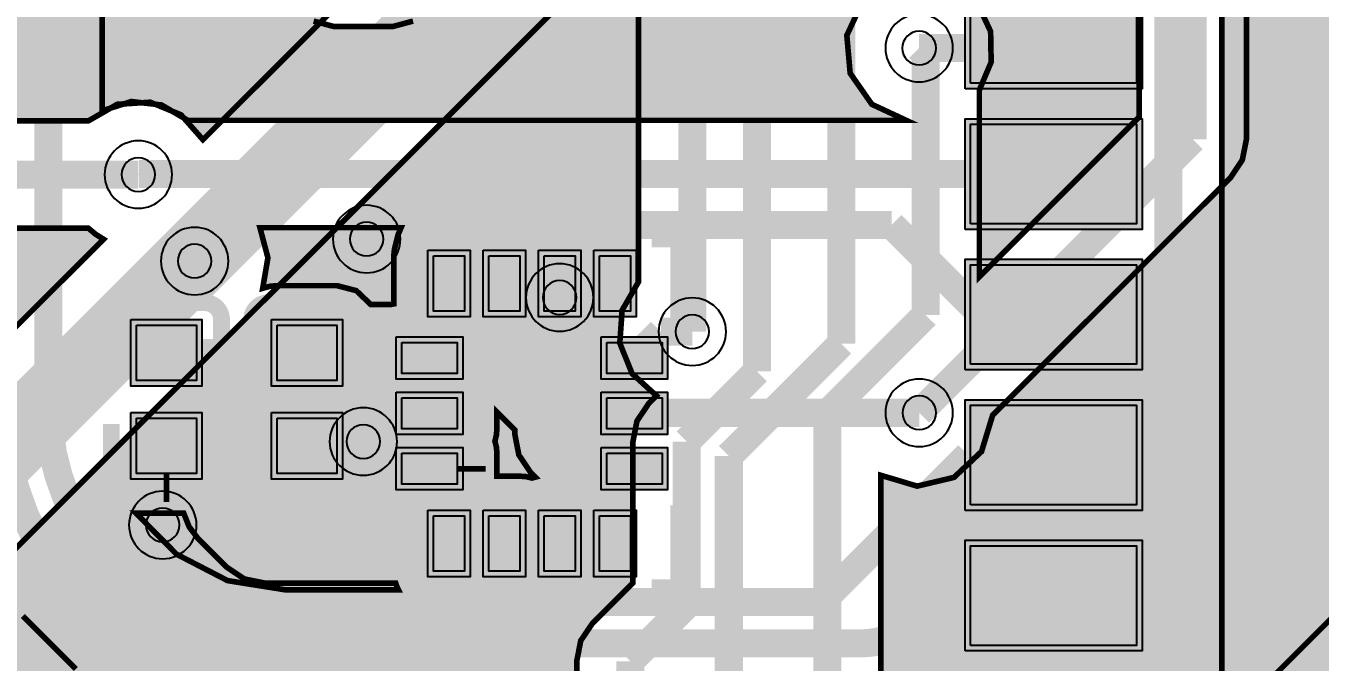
# Model space of a CAD drawing. Header units: millimetres. Extents: x 292.6 to 386.6, y -84.8 to -44.4.
# Drawn here: x 322.2 to 333.89, y -69.05 to -63.3 of the extents above; entities that cross this region are included whole.
import ezdxf

# ---------------------------------------------------------------- set-up
doc = ezdxf.new("R2010")
doc.units = ezdxf.units.MM
doc.header["$MEASUREMENT"] = 0
for name, color, linetype, true_color in [('Bottom-Layer', 7, 'Continuous', 0x0000ff), ('Document-Layer', 7, 'Continuous', 0xffffff), ('Hole-Layer', 7, 'Continuous', 0x222222), ('Multi-Layer', 7, 'Continuous', 0xc0c0c0), ('Top-Layer', 7, 'Continuous', 0xff0000), ('Top-Paste-Mask-Layer', 7, 'Continuous', 0x808080), ('Top-Silkscreen-Layer', 7, 'Continuous', 0xffcc00), ('Top-Solder-Mask-Layer', 7, 'Continuous', 0x800080)]:
    doc.layers.add(name, color=color, linetype=linetype, true_color=true_color)

msp = doc.modelspace()

# ---------------------------------------------------------------- hatches: boundary and pattern name
at = {"layer": 'Bottom-Layer'}
for points in [[(297.031, -81.582), (297.031, -74.871), (297.079, -74.985), (297.155, -75.082), (301.791, -79.718), (301.948, -79.823), (302.134, -79.86), (304.419, -79.86), (304.713, -79.91), (304.999, -79.826), (305.219, -79.625), (305.329, -79.348), (305.307, -79.05), (305.156, -78.793), (304.908, -78.628), (304.612, -78.588), (304.329, -78.682), (304.115, -78.89), (302.335, -78.89), (297.983, -74.538), (297.983, -65.489), (298.198, -65.879), (298.545, -66.159), (298.972, -66.288), (299.415, -66.245), (299.81, -66.038), (300.098, -65.698), (300.235, -65.274), (300.203, -64.829), (300.004, -64.43), (299.67, -64.135), (300.004, -63.84), (300.203, -63.441), (300.235, -62.997), (300.098, -62.572), (299.81, -62.232), (299.415, -62.025), (298.972, -61.983), (298.545, -62.111), (298.198, -62.391), (297.983, -62.782), (297.983, -54.748), (300.003, -52.728), (304.345, -52.728), (300.775, -56.299), (300.669, -56.456), (300.632, -56.642), (300.632, -68.295), (300.669, -68.481), (300.775, -68.638), (306.775, -74.638), (306.932, -74.743), (307.118, -74.78), (307.648, -74.78), (313.399, -80.531), (313.556, -80.636), (313.742, -80.673), (316.357, -80.673), (316.651, -80.723), (316.937, -80.639), (317.157, -80.438), (317.267, -80.161), (317.245, -79.863), (317.094, -79.606), (316.846, -79.441), (316.55, -79.401), (316.267, -79.495), (316.054, -79.703), (313.943, -79.703), (308.192, -73.952), (308.034, -73.847), (307.849, -73.81), (307.319, -73.81), (301.603, -68.094), (301.603, -56.843), (303.252, -55.194), (303.338, -55.413), (303.495, -55.587), (303.703, -55.696), (303.936, -55.726), (304.032, -56.035), (304.263, -56.261), (304.574, -56.351), (304.731, -56.456), (304.916, -56.492), (313.284, -56.492), (313.571, -56.563), (313.861, -56.501), (314.094, -56.32), (314.094, -58.558), (306.198, -58.558), (305.973, -58.637), (305.848, -58.84), (305.839, -58.884), (305.837, -58.928), (305.837, -61.35), (305.831, -61.433), (305.837, -61.515), (305.837, -62.054), (305.831, -62.137), (305.837, -62.219), (305.837, -62.484), (305.885, -62.663), (306.016, -62.794), (306.195, -62.842), (307.601, -62.842), (307.78, -62.794), (307.911, -62.663), (307.959, -62.484), (307.959, -60.81), (314.28, -60.81), (314.303, -60.812), (314.326, -60.813), (325.375, -60.813), (325.554, -60.765), (325.685, -60.634), (325.733, -60.455), (325.733, -59.78), (326.156, -59.815), (326.549, -59.653), (326.825, -59.33), (326.925, -58.917), (326.925, -58.017), (326.836, -57.625), (326.587, -57.31), (326.226, -57.133), (325.824, -57.13), (325.46, -57.3), (325.205, -57.611), (324.96, -57.349), (324.619, -57.24), (324.269, -57.312), (323.998, -57.546), (323.876, -57.883), (323.935, -58.236), (323.754, -58.236), (323.575, -58.284), (323.444, -58.415), (323.396, -58.594), (323.396, -59.326), (320.018, -59.326), (320.018, -58.594), (319.97, -58.415), (319.839, -58.284), (319.66, -58.236), (319.448, -58.236), (319.507, -57.883), (319.385, -57.546), (319.115, -57.312), (318.764, -57.24), (318.423, -57.349), (318.179, -57.61), (317.923, -57.3), (317.559, -57.13), (317.158, -57.133), (316.797, -57.31), (316.547, -57.625), (316.459, -58.017), (316.459, -58.572), (316.409, -58.561), (316.358, -58.558), (316.208, -58.558), (316.208, -53.213), (316.208, -53.202), (316.207, -53.19), (316.806, -53.19), (316.593, -53.402), (316.456, -53.67), (316.409, -53.967), (316.409, -54.567), (316.503, -54.983), (316.769, -55.316), (317.153, -55.501), (317.58, -55.501), (317.964, -55.316), (318.23, -54.983), (318.325, -54.567), (318.325, -53.967), (318.278, -53.67), (318.141, -53.402), (317.928, -53.19), (325.456, -53.19), (325.243, -53.402), (325.106, -53.67), (325.058, -53.967), (325.058, -54.567), (325.153, -54.983), (325.419, -55.316), (325.803, -55.501), (326.23, -55.501), (326.614, -55.316), (326.88, -54.983), (326.975, -54.567), (326.975, -53.967), (326.928, -53.67), (326.791, -53.402), (326.577, -53.19), (342.441, -53.19), (343, -53.749), (343.002, -53.787), (343.007, -53.825), (333.076, -53.825), (332.81, -53.846), (332.574, -53.97), (332.406, -54.177), (332.333, -54.434), (332.367, -54.698), (332.503, -54.928), (332.345, -55.239), (332.367, -55.587), (332.564, -55.876), (332.273, -56.045), (332.102, -56.335), (332.096, -56.671), (332.256, -56.967), (332.256, -64.124), (330.813, -65.567), (330.813, -63.88), (330.92, -63.626), (330.915, -63.35), (330.798, -63.1), (330.589, -62.919), (330.325, -62.839), (330.051, -62.874), (330.051, -62.784), (330.266, -62.559), (330.356, -62.261), (330.299, -61.955), (330.109, -61.709), (330.332, -61.474), (330.417, -61.161), (330.344, -60.846), (330.13, -60.603), (330.219, -60.289), (330.148, -59.972), (329.935, -59.726), (329.63, -59.612), (329.307, -59.656), (329.045, -59.849), (328.906, -60.143), (328.923, -60.468), (328.369, -61.022), (328.369, -58.772), (328.356, -58.639), (328.319, -58.511), (328.319, -58.186), (328.369, -57.925), (328.319, -57.664), (328.319, -57.426), (328.369, -57.165), (328.319, -56.904), (328.319, -56.647), (328.369, -56.386), (328.319, -56.124), (328.319, -55.887), (328.365, -55.549), (328.247, -55.228), (327.992, -55), (327.661, -54.918), (327.329, -55), (327.075, -55.228), (326.957, -55.549), (327.003, -55.887), (327.003, -56.124), (326.953, -56.386), (327.003, -56.647), (327.003, -56.904), (326.953, -57.165), (327.003, -57.426), (327.003, -57.664), (326.953, -57.925), (327.003, -58.186), (327.003, -58.511), (326.965, -58.639), (326.953, -58.772), (326.953, -61.175), (323.799, -64.328), (323.601, -64.103), (323.323, -63.989), (323.024, -64.008), (322.764, -64.158), (320.166, -64.158), (319.894, -64.088), (319.617, -64.138), (319.386, -64.298), (316.67, -64.298), (316.405, -64.147), (316.1, -64.13), (315.821, -64.252), (315.625, -64.486), (315.555, -64.783), (315.625, -65.08), (315.821, -65.314), (316.1, -65.435), (316.405, -65.419), (316.67, -65.268), (319.454, -65.268), (319.784, -65.409), (320.139, -65.357), (320.415, -65.128), (322.764, -65.128), (322.829, -65.182), (322.901, -65.227), (319.286, -68.841), (319.103, -69.159), (319.103, -69.525), (319.286, -69.843), (319.603, -70.026), (319.97, -70.026), (320.287, -69.843), (327.735, -62.396), (327.735, -65.611), (327.586, -65.869), (327.565, -66.166), (327.676, -66.442), (327.896, -66.642), (327.826, -66.713), (327.72, -66.87), (327.684, -67.056), (327.684, -68.333), (327.318, -68.699), (327.212, -68.856), (327.176, -69.042), (327.176, -69.545), (327.041, -69.762), (326.998, -70.013), (327.053, -70.262), (313.538, -70.262), (312.214, -68.938), (316.414, -68.938), (316.679, -69.089), (316.983, -69.106), (317.263, -68.984), (317.459, -68.75), (317.529, -68.453), (317.459, -68.156), (317.263, -67.922), (316.983, -67.8), (316.679, -67.817), (316.414, -67.968), (311.244, -67.968), (311.122, -67.846), (310.844, -67.66), (310.516, -67.595), (307.823, -67.595), (305.405, -65.177), (305.405, -64.41), (305.694, -64.294), (305.898, -64.057), (305.972, -63.754), (305.898, -63.451), (305.694, -63.215), (305.405, -63.098), (305.405, -62.908), (305.32, -62.535), (305.082, -62.237), (304.738, -62.071), (304.356, -62.071), (304.012, -62.237), (303.773, -62.535), (303.688, -62.908), (303.688, -63.109), (303.417, -63.235), (303.229, -63.467), (303.161, -63.759), (303.229, -64.05), (303.417, -64.282), (303.688, -64.408), (303.688, -65.532), (303.754, -65.861), (303.94, -66.139), (306.861, -69.06), (307.139, -69.246), (307.468, -69.311), (310.16, -69.311), (312.551, -71.702), (311.873, -71.702), (311.641, -71.562), (311.372, -71.526), (311.111, -71.601), (310.902, -71.773), (310.78, -72.015), (310.765, -72.286), (310.714, -72.286), (310.446, -72.134), (310.14, -72.119), (309.859, -72.244), (309.665, -72.483), (309.599, -72.783), (309.241, -72.756), (308.922, -72.92), (308.734, -73.226), (308.734, -73.585), (308.92, -73.891), (309.239, -74.056), (309.597, -74.03), (309.889, -73.822), (309.954, -73.836), (310.02, -73.84), (310.504, -73.84), (310.639, -73.821), (310.764, -73.764), (318.316, -73.764), (320.663, -76.111), (320.82, -76.216), (321.006, -76.253), (327.712, -76.253), (327.832, -76.238), (327.945, -76.193), (326.142, -77.997), (326.037, -78.154), (326, -78.34), (326, -78.718), (325.849, -78.983), (325.832, -79.288), (325.954, -79.567), (326.188, -79.763), (326.485, -79.833), (326.782, -79.763), (327.016, -79.567), (327.137, -79.288), (327.121, -78.983), (326.97, -78.718), (326.97, -78.541), (329.969, -75.542), (332.035, -75.542), (332.296, -75.692), (332.597, -75.711), (332.875, -75.595), (333.073, -75.367), (333.15, -75.076), (333.089, -74.78), (335.334, -74.78), (336.911, -76.357), (336.931, -76.643), (337.07, -76.894), (337.302, -77.062), (337.583, -77.117), (339.444, -78.978), (339.525, -79.272), (339.728, -79.499), (340.012, -79.611), (340.316, -79.583), (340.576, -79.423), (340.736, -79.164), (340.763, -78.86), (340.651, -78.576), (340.424, -78.372), (340.13, -78.291), (338.227, -76.388), (338.148, -76.135), (337.976, -75.933), (337.74, -75.814), (335.878, -73.952), (335.72, -73.847), (335.535, -73.81), (335.309, -73.81), (336.397, -72.722), (336.449, -73.032), (336.638, -73.284), (336.922, -73.42), (337.236, -73.41), (337.511, -73.256), (337.644, -73.256), (337.669, -73.526), (337.801, -73.763), (338.016, -73.928), (338.279, -73.993), (338.798, -74.511), (338.955, -74.616), (339.141, -74.653), (363.094, -74.653), (363.279, -74.616), (363.437, -74.511), (367.882, -70.066), (367.987, -69.909), (368.024, -69.723), (368.024, -66.492), (368.175, -66.227), (368.191, -65.923), (368.07, -65.643), (367.836, -65.447), (367.539, -65.377), (367.242, -65.447), (367.008, -65.643), (366.886, -65.923), (366.903, -66.227), (367.054, -66.492), (367.054, -69.522), (362.893, -73.683), (362.614, -73.683), (364.58, -71.717), (364.685, -71.56), (364.722, -71.374), (364.722, -67.762), (364.896, -67.493), (364.924, -67.174), (364.798, -66.879), (364.798, -65.933), (364.956, -65.643), (364.954, -65.313), (364.793, -65.024), (365.081, -65.024), (365.346, -65.16), (365.645, -65.165), (365.915, -65.039), (366.103, -64.807), (366.17, -64.516), (366.103, -64.225), (365.915, -63.994), (365.645, -63.868), (365.346, -63.873), (365.081, -64.008), (362.301, -64.008), (362.035, -63.873), (361.737, -63.868), (361.466, -63.994), (361.279, -64.225), (361.212, -64.516), (361.279, -64.807), (361.466, -65.039), (361.737, -65.165), (362.035, -65.16), (362.301, -65.024), (363.832, -65.024), (363.671, -65.313), (363.67, -65.643), (363.828, -65.933), (363.828, -66.783), (363.643, -67.059), (363.615, -67.39), (363.752, -67.693), (363.752, -71.173), (361.75, -73.175), (359.614, -73.175), (359.789, -72.896), (359.807, -72.567), (359.666, -72.27), (359.399, -72.078), (359.072, -72.037), (358.766, -72.159), (358.538, -72.159), (358.743, -71.905), (358.802, -71.584), (358.701, -71.273), (358.464, -71.049), (358.148, -70.965), (357.831, -71.042), (353.106, -71.042), (352.851, -70.894), (352.557, -70.871), (352.283, -70.977), (352.081, -71.192), (351.993, -71.473), (352.035, -71.765), (352.199, -72.01), (352.452, -72.159), (342.591, -72.159), (342.276, -71.995), (341.922, -72.017), (341.63, -72.219), (341.483, -72.542), (341.524, -72.894), (341.741, -73.175), (339.66, -73.175), (338.979, -72.494), (340.311, -72.494), (340.524, -72.703), (340.807, -72.796), (341.103, -72.757), (341.351, -72.591), (341.502, -72.334), (341.524, -72.036), (341.414, -71.759), (341.194, -71.558), (340.908, -71.474), (340.614, -71.524), (336.833, -71.524), (338.038, -70.319), (344.21, -70.319), (344.47, -70.479), (344.773, -70.506), (345.057, -70.395), (345.261, -70.168), (345.341, -69.874), (345.282, -69.575), (345.095, -69.334), (344.82, -69.202), (344.515, -69.208), (344.244, -69.349), (344.064, -69.349), (344.072, -69.25), (344.064, -69.151), (351.582, -69.151), (351.378, -69.338), (351.268, -69.592), (351.271, -69.868), (351.386, -70.119), (351.594, -70.302), (351.858, -70.384), (352.133, -70.35), (352.37, -70.208), (358.067, -70.208), (359.51, -71.652), (359.592, -71.949), (359.801, -72.177), (360.089, -72.286), (360.396, -72.252), (360.655, -72.084), (360.718, -72.424), (360.944, -72.685), (361.271, -72.798), (361.61, -72.73), (361.869, -72.501), (361.978, -72.173), (361.906, -71.834), (361.674, -71.578), (361.674, -68.354), (362.215, -68.895), (362.325, -69.179), (362.551, -69.383), (362.844, -69.465), (363.143, -69.408), (363.384, -69.223), (363.518, -68.949), (363.515, -68.645), (363.377, -68.374), (363.132, -68.193), (362.832, -68.141), (361.405, -66.713), (361.247, -66.608), (361.062, -66.571), (356.869, -66.571), (356.187, -65.89), (356.097, -65.578), (355.87, -65.347), (355.56, -65.251), (355.242, -65.313), (354.991, -65.519), (354.686, -65.214), (354.958, -65.203), (355.203, -65.082), (355.379, -64.874), (355.456, -64.612), (355.421, -64.341), (355.28, -64.108), (355.28, -63.365), (355.523, -63.412), (355.767, -63.366), (355.977, -63.234), (364.813, -63.234), (365.058, -63.372), (365.338, -63.396), (365.603, -63.301), (365.805, -63.105), (365.908, -62.843), (365.892, -62.562), (365.761, -62.313), (365.539, -62.14), (365.559, -61.942), (365.519, -61.748), (365.738, -61.468), (365.781, -61.115), (365.636, -60.791), (365.344, -60.588), (364.989, -60.565), (364.674, -60.729), (363.597, -60.729), (363.398, -60.601), (363.168, -60.551), (361.583, -58.966), (361.425, -58.861), (361.24, -58.824), (356.998, -58.824), (356.812, -58.861), (356.655, -58.966), (354.569, -61.052), (354.569, -60.586), (354.532, -60.401), (354.427, -60.243), (349.325, -55.141), (352.171, -55.141), (352.211, -55.569), (352.398, -55.956), (352.709, -56.253), (353.104, -56.423), (353.533, -56.443), (353.942, -56.311), (354.28, -56.045), (354.503, -55.678), (354.583, -55.255), (354.51, -54.832), (354.293, -54.46), (353.96, -54.188), (353.553, -54.05), (353.124, -54.063), (353.078, -54.018), (352.864, -53.875), (352.613, -53.825), (345.969, -53.825), (345.953, -53.548), (345.824, -53.302), (345.606, -53.131), (345.337, -53.063), (344.321, -52.047), (382.315, -52.047), (382.315, -81.582)], [(333.084, -64.668), (333.189, -64.511), (333.226, -64.325), (333.226, -57), (334.482, -57), (334.667, -56.963), (334.825, -56.858), (335.064, -56.619), (335.333, -56.551), (335.551, -56.38), (335.68, -56.134), (335.697, -55.857), (348.669, -55.857), (353.599, -60.787), (353.599, -65.298), (353.636, -65.484), (353.741, -65.641), (355.535, -67.435), (335.568, -67.435), (335.239, -67.5), (334.961, -67.686), (332.385, -70.262), (330.047, -70.262), (330.102, -70.013), (330.059, -69.762), (329.924, -69.545), (329.924, -67.361), (330.251, -67.459), (330.584, -67.38), (330.833, -67.146), (330.933, -66.819)]]:
    msp.add_hatch(color=256, dxfattribs=at).paths.add_polyline_path(points)
at = {"layer": 'Top-Layer'}
for points in [[(333.005, -61.082), (332.968, -60.897), (332.863, -60.739), (332.609, -60.485), (332.6, -60.477), (332.592, -60.469), (332.592, -60.378), (332.579, -60.282), (332.54, -60.193), (332.579, -60.104), (332.592, -60.008), (332.592, -59.108), (332.579, -59.012), (332.54, -58.923), (332.579, -58.834), (332.592, -58.738), (332.592, -58.646), (332.746, -58.646), (332.931, -58.609), (333.089, -58.504), (334.276, -57.316), (334.393, -57.365), (334.519, -57.381), (335.916, -57.381), (336.101, -57.344), (336.259, -57.239), (340.054, -53.444), (343.062, -53.444), (343, -53.698), (343.041, -53.956), (343.178, -54.178), (343.178, -61.595), (343.214, -61.781), (343.32, -61.938), (346.363, -64.981), (346.52, -65.086), (346.706, -65.123), (347.877, -65.123), (347.894, -65.201), (347.927, -65.273), (347.889, -65.362), (347.876, -65.458), (347.876, -66.358), (347.889, -66.454), (347.927, -66.543), (347.889, -66.632), (347.876, -66.728), (347.876, -67.628), (347.889, -67.724), (347.927, -67.813), (347.889, -67.902), (347.876, -67.998), (347.876, -68.898), (347.889, -68.994), (347.927, -69.083), (347.889, -69.172), (347.876, -69.268), (347.876, -69.926), (347.777, -69.877), (347.669, -69.86), (346.769, -69.86), (346.658, -69.877), (346.559, -69.928), (346.481, -69.9), (346.399, -69.89), (345.499, -69.89), (345.416, -69.9), (345.337, -69.928), (345.311, -69.652), (345.175, -69.41), (344.95, -69.245), (344.679, -69.187), (344.407, -69.245), (344.183, -69.41), (344.046, -69.652), (344.02, -69.928), (343.959, -69.904), (343.894, -69.892), (343.894, -69.702), (344.045, -69.437), (344.061, -69.133), (343.94, -68.853), (343.706, -68.657), (343.409, -68.587), (343.112, -68.657), (342.878, -68.853), (342.756, -69.133), (342.772, -69.437), (342.924, -69.702), (342.924, -69.892), (342.846, -69.908), (342.774, -69.941), (342.685, -69.903), (342.589, -69.89), (341.689, -69.89), (341.593, -69.903), (341.504, -69.941), (341.415, -69.903), (341.319, -69.89), (340.419, -69.89), (340.323, -69.903), (340.234, -69.941), (340.145, -69.903), (340.049, -69.89), (339.149, -69.89), (339.053, -69.903), (338.964, -69.941), (338.875, -69.903), (338.779, -69.89), (337.879, -69.89), (337.783, -69.903), (337.694, -69.941), (337.605, -69.903), (337.509, -69.89), (336.609, -69.89), (336.513, -69.903), (336.424, -69.941), (336.335, -69.903), (336.239, -69.89), (335.339, -69.89), (335.243, -69.903), (335.154, -69.941), (335.065, -69.903), (334.969, -69.89), (334.069, -69.89), (333.973, -69.903), (333.884, -69.941), (333.795, -69.903), (333.699, -69.89), (333.005, -69.89)], [(325.51, -59.671), (325.825, -59.805), (326.167, -59.813), (326.488, -59.693), (326.537, -59.871), (326.668, -60.001), (326.846, -60.048), (327.287, -60.048), (327.287, -60.36), (327.334, -60.539), (327.466, -60.67), (327.645, -60.718), (328.185, -60.718), (328.364, -60.67), (328.495, -60.539), (328.543, -60.36), (328.543, -60.048), (328.931, -60.048), (328.893, -60.261), (328.925, -60.475), (329.024, -60.667), (329.18, -60.817), (329.092, -61.114), (329.149, -61.419), (329.338, -61.665), (329.097, -61.936), (329.034, -62.294), (329.169, -62.631), (329.461, -62.846), (329.823, -62.876), (330.146, -62.71), (330.414, -62.71), (330.42, -62.722), (330.427, -62.733), (330.4, -62.788), (330.383, -62.847), (330.041, -62.877), (329.761, -63.074), (329.616, -63.385), (329.646, -63.727), (329.842, -64.008), (330.153, -64.153), (323.662, -64.153), (323.425, -64.014), (323.151, -63.983), (322.888, -64.067), (322.888, -62.436), (322.988, -62.285), (323.053, -62.116), (323.197, -61.984), (323.251, -61.795), (323.251, -61.395), (323.243, -61.32), (323.22, -61.249), (323.327, -61.297), (323.443, -61.318), (323.437, -61.356), (323.434, -61.395), (323.434, -61.795), (323.482, -61.974), (323.614, -62.105), (323.793, -62.153), (324.393, -62.153), (324.513, -62.132), (324.62, -62.072), (324.62, -62.08), (324.628, -62.157), (324.652, -62.23), (324.628, -62.303), (324.62, -62.38), (324.62, -62.946), (324.667, -63.125), (324.799, -63.256), (324.978, -63.304), (325.518, -63.304), (325.697, -63.256), (325.828, -63.125), (325.876, -62.946), (325.876, -62.38), (325.867, -62.303), (325.843, -62.23), (325.867, -62.157), (325.876, -62.08), (325.876, -61.514), (325.871, -61.458), (325.858, -61.402), (325.89, -61.402), (325.89, -61.884), (325.937, -62.063), (326.069, -62.194), (326.248, -62.242), (326.788, -62.242), (326.967, -62.194), (327.098, -62.063), (327.146, -61.884), (327.146, -61.384), (327.135, -61.297), (327.103, -61.214), (327.135, -61.132), (327.146, -61.044), (327.146, -60.544), (327.098, -60.365), (326.967, -60.234), (326.788, -60.186), (325.968, -60.186), (325.494, -59.712), (325.503, -59.691)], [(319.765, -66.077), (319.765, -65.652), (319.762, -65.604), (319.752, -65.556), (319.894, -65.414), (320.199, -65.327), (320.429, -65.108), (320.53, -64.807), (320.481, -64.493), (320.663, -64.364), (320.733, -64.151), (320.733, -63.611), (320.685, -63.432), (320.554, -63.301), (320.375, -63.253), (319.81, -63.253), (319.733, -63.261), (319.66, -63.286), (319.625, -63.272), (319.59, -63.262), (319.729, -63.13), (319.78, -62.946), (319.78, -62.38), (319.771, -62.303), (319.747, -62.23), (319.771, -62.157), (319.78, -62.08), (319.78, -62.072), (319.886, -62.132), (320.007, -62.153), (320.607, -62.153), (320.786, -62.105), (320.917, -61.974), (320.965, -61.795), (320.965, -61.395), (320.917, -61.216), (320.786, -61.085), (320.607, -61.037), (320.015, -61.037), (320.284, -60.767), (320.39, -60.61), (320.427, -60.424), (320.427, -59.925), (320.571, -59.925), (320.585, -59.94), (320.599, -59.955), (320.833, -60.189), (320.99, -60.294), (321.176, -60.331), (321.503, -60.331), (321.503, -60.524), (321.505, -60.569), (321.511, -60.612), (321.511, -60.755), (321.411, -60.905), (321.347, -61.075), (321.202, -61.207), (321.148, -61.395), (321.148, -61.795), (321.202, -61.984), (321.347, -62.116), (321.411, -62.285), (321.511, -62.436), (321.511, -66.746), (321.587, -67.42), (321.811, -68.059), (322.171, -68.633), (322.65, -69.112), (323.224, -69.472), (323.863, -69.696), (324.536, -69.772), (327.037, -69.772), (327.01, -69.871), (326.998, -69.974), (326.972, -70), (326.123, -70), (325.996, -69.895), (325.836, -69.857), (325.271, -69.857), (325.194, -69.865), (325.121, -69.89), (325.047, -69.865), (324.971, -69.857), (324.405, -69.857), (324.226, -69.905), (324.095, -70.036), (324.047, -70.215), (324.047, -70.755), (324.095, -70.934), (324.226, -71.065), (324.405, -71.113), (324.971, -71.113), (325.047, -71.105), (325.121, -71.08), (325.194, -71.105), (325.271, -71.113), (325.836, -71.113), (325.996, -71.076), (326.123, -70.97), (326.762, -70.97), (326.443, -71.29), (325.921, -71.29), (325.742, -71.338), (325.611, -71.469), (325.563, -71.648), (325.563, -72.248), (325.574, -72.339), (325.608, -72.423), (325.574, -72.508), (325.563, -72.598), (325.563, -73.198), (325.574, -73.289), (325.608, -73.373), (325.574, -73.458), (325.563, -73.548), (325.563, -74.148), (325.576, -74.246), (325.616, -74.337), (325.504, -74.449), (325.131, -74.449), (324.865, -74.394), (324.6, -74.45), (324.379, -74.608), (324.379, -74.501), (324.594, -74.38), (324.679, -74.148), (324.679, -73.548), (324.667, -73.458), (324.633, -73.373), (324.667, -73.289), (324.679, -73.198), (324.679, -72.598), (324.667, -72.508), (324.633, -72.423), (324.667, -72.339), (324.679, -72.248), (324.679, -71.648), (324.631, -71.469), (324.5, -71.338), (324.321, -71.29), (323.221, -71.29), (323.059, -71.328), (322.933, -71.435), (322.841, -71.395), (322.743, -71.381), (322.243, -71.381), (322.155, -71.392), (322.073, -71.424), (321.99, -71.392), (321.903, -71.381), (321.403, -71.381), (321.27, -71.406), (321.157, -71.479), (321.157, -70.104), (321.11, -69.871), (320.979, -69.674), (320.473, -69.169), (320.333, -68.892), (320.089, -68.702), (319.787, -68.634), (318.871, -68.634), (318.911, -68.594), (319.01, -68.461), (319.065, -68.305), (319.096, -68.309), (319.127, -68.31), (319.407, -68.31), (319.586, -68.262), (319.717, -68.131), (319.765, -67.952), (319.765, -67.527), (319.683, -67.299), (319.475, -67.176), (319.475, -66.429), (319.683, -66.305)], [(330.734, -63.818), (330.734, -62.918), (332.234, -62.918), (332.234, -63.818)], [(330.734, -65.088), (330.734, -64.188), (332.234, -64.188), (332.234, -65.088)], [(325.589, -65.123), (325.561, -65.189), (325.544, -65.258), (325.529, -65.317), (325.523, -65.377), (325.523, -65.812), (325.512, -65.814), (325.501, -65.817), (325.315, -65.817), (325.184, -65.692), (325.01, -65.647), (324.47, -65.647), (324.403, -65.653), (324.339, -65.671), (324.386, -65.395), (324.314, -65.123)], [(325.882, -65.377), (326.162, -65.377), (326.162, -65.877), (325.882, -65.877)], [(326.382, -65.377), (326.662, -65.377), (326.662, -65.877), (326.382, -65.877)], [(326.882, -65.377), (327.162, -65.377), (327.162, -65.877), (326.882, -65.877)], [(327.382, -65.377), (327.662, -65.377), (327.662, -65.877), (327.382, -65.877)], [(330.734, -66.358), (330.734, -65.458), (332.234, -65.458), (332.234, -66.358)], [(323.2, -66.005), (323.74, -66.005), (323.74, -66.505), (323.2, -66.505)], [(324.47, -66.005), (325.01, -66.005), (325.01, -66.505), (324.47, -66.505)], [(325.597, -66.162), (326.097, -66.162), (326.097, -66.442), (325.597, -66.442)], [(327.447, -66.162), (327.947, -66.162), (327.947, -66.442), (327.447, -66.442)], [(325.597, -66.662), (326.097, -66.662), (326.097, -66.942), (325.597, -66.942)], [(327.447, -66.662), (327.947, -66.662), (327.947, -66.942), (327.447, -66.942)], [(330.734, -67.628), (330.734, -66.728), (332.234, -66.728), (332.234, -67.628)], [(323.2, -66.845), (323.74, -66.845), (323.74, -67.345), (323.2, -67.345)], [(324.47, -66.845), (325.01, -66.845), (325.01, -67.345), (324.47, -67.345)], [(326.617, -66.952), (326.617, -66.992), (326.653, -67.177), (326.759, -67.335), (326.802, -67.378), (326.787, -67.382), (326.772, -67.386), (326.717, -67.373), (326.662, -67.369), (326.455, -67.369), (326.455, -67.162), (326.45, -67.107), (326.437, -67.052), (326.45, -66.998), (326.455, -66.942), (326.455, -66.79)], [(325.597, -67.162), (326.097, -67.162), (326.097, -67.442), (325.597, -67.442)], [(327.447, -67.162), (327.947, -67.162), (327.947, -67.442), (327.447, -67.442)], [(323.194, -67.703), (323.197, -67.703), (323.2, -67.703), (323.625, -67.703), (323.674, -67.826), (323.753, -67.931), (324.016, -68.193), (324.173, -68.298), (324.359, -68.335), (325.54, -68.335), (325.551, -68.366), (325.565, -68.395), (324.536, -68.395), (324.022, -68.313), (323.56, -68.074), (323.194, -67.703)], [(325.882, -67.727), (326.162, -67.727), (326.162, -68.227), (325.882, -68.227)], [(326.382, -67.727), (326.662, -67.727), (326.662, -68.227), (326.382, -68.227)], [(326.882, -67.727), (327.162, -67.727), (327.162, -68.227), (326.882, -68.227)], [(327.382, -67.727), (327.662, -67.727), (327.662, -68.227), (327.382, -68.227)], [(330.734, -68.898), (330.734, -67.998), (332.234, -67.998), (332.234, -68.898)]]:
    msp.add_hatch(color=256, dxfattribs=at).paths.add_polyline_path(points)
at = {"layer": 'Top-Paste-Mask-Layer'}
for points in [[(330.734, -63.818), (330.734, -62.918), (332.234, -62.918), (332.234, -63.818)], [(330.734, -65.088), (330.734, -64.188), (332.234, -64.188), (332.234, -65.088)], [(325.882, -65.377), (326.162, -65.377), (326.162, -65.877), (325.882, -65.877)], [(326.382, -65.377), (326.662, -65.377), (326.662, -65.877), (326.382, -65.877)], [(326.882, -65.377), (327.162, -65.377), (327.162, -65.877), (326.882, -65.877)], [(327.382, -65.377), (327.662, -65.377), (327.662, -65.877), (327.382, -65.877)], [(330.734, -66.358), (330.734, -65.458), (332.234, -65.458), (332.234, -66.358)], [(323.2, -66.005), (323.74, -66.005), (323.74, -66.505), (323.2, -66.505)], [(324.47, -66.005), (325.01, -66.005), (325.01, -66.505), (324.47, -66.505)], [(325.597, -66.162), (326.097, -66.162), (326.097, -66.442), (325.597, -66.442)], [(327.447, -66.162), (327.947, -66.162), (327.947, -66.442), (327.447, -66.442)], [(325.597, -66.662), (326.097, -66.662), (326.097, -66.942), (325.597, -66.942)], [(327.447, -66.662), (327.947, -66.662), (327.947, -66.942), (327.447, -66.942)], [(330.734, -67.628), (330.734, -66.728), (332.234, -66.728), (332.234, -67.628)], [(323.2, -66.845), (323.74, -66.845), (323.74, -67.345), (323.2, -67.345)], [(324.47, -66.845), (325.01, -66.845), (325.01, -67.345), (324.47, -67.345)], [(325.597, -67.162), (326.097, -67.162), (326.097, -67.442), (325.597, -67.442)], [(327.447, -67.162), (327.947, -67.162), (327.947, -67.442), (327.447, -67.442)], [(325.882, -67.727), (326.162, -67.727), (326.162, -68.227), (325.882, -68.227)], [(326.382, -67.727), (326.662, -67.727), (326.662, -68.227), (326.382, -68.227)], [(326.882, -67.727), (327.162, -67.727), (327.162, -68.227), (326.882, -68.227)], [(327.382, -67.727), (327.662, -67.727), (327.662, -68.227), (327.382, -68.227)], [(330.734, -68.898), (330.734, -67.998), (332.234, -67.998), (332.234, -68.898)]]:
    msp.add_hatch(color=256, dxfattribs=at).paths.add_polyline_path(points)
at = {"layer": 'Top-Solder-Mask-Layer'}
for points in [[(330.684, -63.868), (330.684, -62.868), (332.284, -62.868), (332.284, -63.868)], [(330.684, -65.138), (330.684, -64.138), (332.284, -64.138), (332.284, -65.138)], [(325.831, -65.326), (326.212, -65.326), (326.212, -65.928), (325.831, -65.928)], [(326.331, -65.326), (326.713, -65.326), (326.713, -65.928), (326.331, -65.928)], [(326.831, -65.326), (327.212, -65.326), (327.212, -65.928), (326.831, -65.928)], [(327.331, -65.326), (327.713, -65.326), (327.713, -65.928), (327.331, -65.928)], [(330.684, -66.408), (330.684, -65.408), (332.284, -65.408), (332.284, -66.408)], [(323.149, -65.954), (323.79, -65.954), (323.79, -66.556), (323.149, -66.556)], [(324.419, -65.954), (325.06, -65.954), (325.06, -66.556), (324.419, -66.556)], [(325.546, -66.111), (326.147, -66.111), (326.147, -66.493), (325.546, -66.493)], [(327.396, -66.111), (327.997, -66.111), (327.997, -66.493), (327.396, -66.493)], [(325.546, -66.611), (326.147, -66.611), (326.147, -66.993), (325.546, -66.993)], [(327.396, -66.611), (327.997, -66.611), (327.997, -66.993), (327.396, -66.993)], [(330.684, -67.678), (330.684, -66.678), (332.284, -66.678), (332.284, -67.678)], [(323.149, -66.794), (323.79, -66.794), (323.79, -67.396), (323.149, -67.396)], [(324.419, -66.794), (325.06, -66.794), (325.06, -67.396), (324.419, -67.396)], [(325.546, -67.111), (326.147, -67.111), (326.147, -67.493), (325.546, -67.493)], [(327.396, -67.111), (327.997, -67.111), (327.997, -67.493), (327.396, -67.493)], [(325.831, -67.676), (326.212, -67.676), (326.212, -68.278), (325.831, -68.278)], [(326.331, -67.676), (326.713, -67.676), (326.713, -68.278), (326.331, -68.278)], [(326.831, -67.676), (327.212, -67.676), (327.212, -68.278), (326.831, -68.278)], [(327.331, -67.676), (327.713, -67.676), (327.713, -68.278), (327.331, -68.278)], [(330.684, -68.948), (330.684, -67.948), (332.284, -67.948), (332.284, -68.948)]]:
    msp.add_hatch(color=256, dxfattribs=at).paths.add_polyline_path(points)

# ---------------------------------------------------------------- linework, layer by layer
at = {"layer": 'Bottom-Layer'}
for points, const_width in [([(332.741, -64.325), (332.741, -56.515)], 0.254), ([(334.961, -67.686), (332.385, -70.262), (330.047, -70.262), (330.102, -70.013), (330.059, -69.762), (329.924, -69.545), (329.924, -67.361), (330.251, -67.459), (330.584, -67.38), (330.833, -67.146), (330.933, -66.819), (333.084, -64.668), (333.189, -64.511), (333.226, -64.325), (333.226, -57), (334.482, -57)], 0.0508), ([(332.256, -56.967), (332.256, -64.124), (330.813, -65.567), (330.813, -63.88), (330.92, -63.626), (330.915, -63.35), (330.798, -63.1)], 0.0508), ([(319.787, -69.342), (327.661, -61.468)], 0.7), ([(326.953, -61.175), (323.799, -64.328), (323.601, -64.103), (323.323, -63.989), (323.024, -64.008), (322.764, -64.158), (320.166, -64.158)], 0.0508), ([(328.22, -66.063), (328.22, -61.857)], 0.254), ([(328.804, -66.421), (328.804, -62.099)], 0.254), ([(329.566, -66.171), (329.566, -62.353)], 0.254), ([(320.287, -69.843), (327.735, -62.396), (327.735, -65.611), (327.586, -65.869), (327.565, -66.166), (327.676, -66.442), (327.896, -66.642), (327.826, -66.713), (327.72, -66.87), (327.684, -67.056), (327.684, -68.333), (327.318, -68.699), (327.212, -68.856), (327.176, -69.042), (327.176, -69.545)], 0.0508), ([(330.269, -63.5), (330.328, -63.559)], 0.254), ([(330.328, -63.559), (330.328, -65.912)], 0.254), ([(330.27, -66.796), (332.741, -64.325)], 0.254), ([(319.978, -64.643), (323.216, -64.643)], 0.254), ([(320.415, -65.128), (322.764, -65.128), (322.829, -65.182), (322.901, -65.227), (319.286, -68.841)], 0.0508), ([(330.328, -65.912), (329.439, -66.801)], 0.254), ([(328.55, -67.187), (329.566, -66.171)], 0.254), ([(328.169, -67.056), (328.804, -66.421)], 0.254), ([(329.439, -66.801), (329.439, -69.997)], 0.254), ([(328.169, -68.534), (328.169, -67.056)], 0.254), ([(328.55, -69.997), (328.55, -67.187)], 0.254), ([(332.741, -71.12), (335.568, -68.293)], 1), ([(327.661, -69.042), (328.169, -68.534)], 0.254), ([(327.661, -69.997), (327.661, -69.042)], 0.254)]:
    msp.add_lwpolyline(points, dxfattribs=dict(at, const_width=const_width))
at = {"layer": 'Document-Layer', "const_width": 0.15}
msp.add_lwpolyline([(327.459, -65.151, 1), (327.609, -65.151, 1)], format="xyb", close=True, dxfattribs=at)
msp.add_lwpolyline([(327.459, -65.151, 1), (327.609, -65.151, 1)], format="xyb", close=True, dxfattribs=at)
at = {"layer": 'Hole-Layer'}
for points in [[(330.117, -63.5, 1), (330.422, -63.5, 1)], [(323.063, -64.643, 1), (323.368, -64.643, 1)], [(325.125, -65.226, 1), (325.43, -65.226, 1)], [(323.571, -65.425, 1), (323.876, -65.425, 1)], [(326.869, -65.754, 1), (327.174, -65.754, 1)], [(328.067, -66.063, 1), (328.372, -66.063, 1)], [(330.118, -66.796, 1), (330.423, -66.796, 1)], [(325.095, -67.056, 1), (325.4, -67.056, 1)], [(323.283, -67.81, 1), (323.588, -67.81, 1)]]:
    msp.add_lwpolyline(points, format="xyb", close=True, dxfattribs=at)
at = {"layer": 'Multi-Layer'}
for points in [[(329.964, -63.5, 1), (330.574, -63.5, 1)], [(322.911, -64.643, 1), (323.521, -64.643, 1)], [(324.973, -65.226, 1), (325.583, -65.226, 1)], [(323.419, -65.425, 1), (324.029, -65.425, 1)], [(326.717, -65.754, 1), (327.327, -65.754, 1)], [(327.915, -66.063, 1), (328.525, -66.063, 1)], [(329.965, -66.796, 1), (330.575, -66.796, 1)], [(324.943, -67.056, 1), (325.553, -67.056, 1)], [(323.131, -67.81, 1), (323.741, -67.81, 1)]]:
    msp.add_lwpolyline(points, format="xyb", close=True, dxfattribs=at)
at = {"layer": 'Top-Layer'}
for points, const_width in [([(333.005, -69.89), (333.005, -61.082), (332.968, -60.897), (332.863, -60.739), (332.609, -60.485), (332.6, -60.477), (332.592, -60.469), (332.592, -60.378), (332.579, -60.282), (332.54, -60.193), (332.579, -60.104), (332.592, -60.008), (332.592, -59.108), (332.579, -59.012), (332.54, -58.923), (332.579, -58.834), (332.592, -58.738), (332.592, -58.646), (332.746, -58.646), (332.931, -58.609), (333.089, -58.504), (334.276, -57.316)], 0.0508), ([(332.52, -71.864), (332.52, -61.082)], 0.254), ([(322.403, -62.373), (322.403, -66.746)], 0.254), ([(329.761, -63.074), (329.616, -63.385), (329.646, -63.727), (329.842, -64.008), (330.153, -64.153), (323.662, -64.153), (323.425, -64.014), (323.151, -63.983), (322.888, -64.067), (322.888, -62.436)], 0.0508), ([(324.799, -63.256), (324.978, -63.304), (325.518, -63.304), (325.697, -63.256)], 0.0508), ([(331.484, -63.368), (331.352, -63.5)], 0.254), ([(331.352, -63.5), (330.269, -63.5)], 0.254), ([(323.221, -64.638), (323.216, -64.643)], 0.254), ([(331.484, -64.638), (323.221, -64.638)], 0.254), ([(326.022, -65.343), (326.266, -65.098)], 0.254), ([(326.266, -65.098), (330.021, -65.098)], 0.254), ([(330.021, -65.098), (330.831, -65.908)], 0.254), ([(326.022, -65.627), (326.022, -65.343)], 0.254), ([(323.47, -65.679), (323.724, -65.425)], 0.254), ([(323.47, -66.255), (323.47, -65.679)], 0.254), ([(326.522, -65.627), (326.649, -65.754)], 0.254), ([(327.395, -65.754), (327.522, -65.627)], 0.254), ([(326.649, -65.754), (327.022, -65.754)], 0.254), ([(327.022, -65.754), (327.395, -65.754)], 0.254), ([(330.831, -65.908), (331.484, -65.908)], 0.254), ([(327.697, -66.302), (327.936, -66.063)], 0.254), ([(327.936, -66.063), (328.22, -66.063)], 0.254), ([(323.47, -66.255), (324.096, -66.255)], 0.254), ([(324.096, -66.255), (324.74, -66.255)], 0.254), ([(324.096, -67.588), (324.096, -66.255)], 0.254), ([(324.787, -66.302), (324.74, -66.255)], 0.254), ([(325.847, -66.302), (324.787, -66.302)], 0.254), ([(325.847, -66.302), (326.653, -66.302)], 0.254), ([(326.653, -66.302), (327.102, -66.751)], 0.254), ([(327.102, -66.751), (327.102, -66.992)], 0.254), ([(325.593, -67.056), (325.847, -66.802)], 0.254), ([(327.703, -66.796), (327.697, -66.802)], 0.254), ([(330.27, -66.796), (327.703, -66.796)], 0.254), ([(327.102, -66.992), (327.42, -67.31)], 0.254), ([(323.47, -67.776), (323.47, -67.095)], 0.254), ([(324.74, -67.095), (324.779, -67.056)], 0.254), ([(324.779, -67.056), (325.248, -67.056)], 0.254), ([(325.248, -67.056), (325.593, -67.056)], 0.254), ([(329.386, -68.506), (330.714, -67.178)], 0.254), ([(330.714, -67.178), (331.484, -67.178)], 0.254), ([(327.42, -67.31), (327.689, -67.31)], 0.254), ([(327.689, -67.31), (327.697, -67.302)], 0.254), ([(323.47, -67.343), (323.47, -67.602)], 0.0508), ([(326.094, -67.302), (326.353, -67.302)], 0.0508), ([(324.359, -67.85), (324.096, -67.588)], 0.254), ([(323.194, -67.703), (323.197, -67.703), (323.2, -67.703), (323.625, -67.703), (323.674, -67.826), (323.753, -67.931), (324.016, -68.193), (324.173, -68.298), (324.359, -68.335), (325.54, -68.335), (325.551, -68.366), (325.565, -68.395), (324.536, -68.395), (324.022, -68.313), (323.56, -68.074), (323.194, -67.703)], 0.0508), ([(323.436, -67.81), (323.47, -67.776)], 0.254), ([(325.895, -67.85), (324.359, -67.85)], 0.254), ([(326.022, -67.977), (325.895, -67.85)], 0.254), ([(326.522, -67.977), (326.522, -68.262)], 0.254), ([(326.522, -68.262), (326.766, -68.506)], 0.254), ([(326.766, -68.506), (329.386, -68.506)], 0.254), ([(330.785, -68.448), (331.484, -68.448)], 0.254), ([(322.171, -68.633), (322.65, -69.112)], 0.0508), ([(324.536, -68.88), (329.742, -68.88)], 0.254)]:
    msp.add_lwpolyline(points, dxfattribs=dict(at, const_width=const_width))
for points in [[(330.734, -63.818), (330.734, -62.918), (332.234, -62.918), (332.234, -63.818)], [(330.734, -65.088), (330.734, -64.188), (332.234, -64.188), (332.234, -65.088)], [(325.882, -65.377), (326.162, -65.377), (326.162, -65.877), (325.882, -65.877)], [(326.382, -65.377), (326.662, -65.377), (326.662, -65.877), (326.382, -65.877)], [(326.882, -65.377), (327.162, -65.377), (327.162, -65.877), (326.882, -65.877)], [(327.382, -65.377), (327.662, -65.377), (327.662, -65.877), (327.382, -65.877)], [(330.734, -66.358), (330.734, -65.458), (332.234, -65.458), (332.234, -66.358)], [(323.2, -66.005), (323.74, -66.005), (323.74, -66.505), (323.2, -66.505)], [(324.47, -66.005), (325.01, -66.005), (325.01, -66.505), (324.47, -66.505)], [(325.597, -66.162), (326.097, -66.162), (326.097, -66.442), (325.597, -66.442)], [(327.447, -66.162), (327.947, -66.162), (327.947, -66.442), (327.447, -66.442)], [(325.597, -66.662), (326.097, -66.662), (326.097, -66.942), (325.597, -66.942)], [(327.447, -66.662), (327.947, -66.662), (327.947, -66.942), (327.447, -66.942)], [(330.734, -67.628), (330.734, -66.728), (332.234, -66.728), (332.234, -67.628)], [(323.2, -66.845), (323.74, -66.845), (323.74, -67.345), (323.2, -67.345)], [(324.47, -66.845), (325.01, -66.845), (325.01, -67.345), (324.47, -67.345)], [(325.597, -67.162), (326.097, -67.162), (326.097, -67.442), (325.597, -67.442)], [(327.447, -67.162), (327.947, -67.162), (327.947, -67.442), (327.447, -67.442)], [(325.882, -67.727), (326.162, -67.727), (326.162, -68.227), (325.882, -68.227)], [(326.382, -67.727), (326.662, -67.727), (326.662, -68.227), (326.382, -68.227)], [(326.882, -67.727), (327.162, -67.727), (327.162, -68.227), (326.882, -68.227)], [(327.382, -67.727), (327.662, -67.727), (327.662, -68.227), (327.382, -68.227)], [(330.734, -68.898), (330.734, -67.998), (332.234, -67.998), (332.234, -68.898)]]:
    msp.add_lwpolyline(points, close=True, dxfattribs=at)
at = {"layer": 'Top-Layer', "const_width": 0.0508}
for points in [[(325.589, -65.123), (325.561, -65.189), (325.544, -65.258), (325.529, -65.317), (325.523, -65.377), (325.523, -65.812), (325.512, -65.814), (325.501, -65.817), (325.315, -65.817), (325.184, -65.692), (325.01, -65.647), (324.47, -65.647), (324.403, -65.653), (324.339, -65.671), (324.386, -65.395), (324.314, -65.123)], [(326.617, -66.952), (326.617, -66.992), (326.653, -67.177), (326.759, -67.335), (326.802, -67.378), (326.787, -67.382), (326.772, -67.386), (326.717, -67.373), (326.662, -67.369), (326.455, -67.369), (326.455, -67.162), (326.45, -67.107), (326.437, -67.052), (326.45, -66.998), (326.455, -66.942), (326.455, -66.79)]]:
    msp.add_lwpolyline(points, close=True, dxfattribs=at)
at = {"layer": 'Top-Layer', "const_width": 0.254}
for points in [[(321.996, -66.746, 0.414), (324.536, -69.286)], [(322.403, -66.746, 0.414), (324.536, -68.88)], [(330.785, -68.448, 0.199), (330.264, -68.664)], [(329.742, -68.88, 0.199), (330.264, -68.664)]]:
    msp.add_lwpolyline(points, format="xyb", dxfattribs=at)
at = {"layer": 'Top-Paste-Mask-Layer'}
for points in [[(330.734, -63.818), (330.734, -62.918), (332.234, -62.918), (332.234, -63.818)], [(330.734, -65.088), (330.734, -64.188), (332.234, -64.188), (332.234, -65.088)], [(325.882, -65.377), (326.162, -65.377), (326.162, -65.877), (325.882, -65.877)], [(326.382, -65.377), (326.662, -65.377), (326.662, -65.877), (326.382, -65.877)], [(326.882, -65.377), (327.162, -65.377), (327.162, -65.877), (326.882, -65.877)], [(327.382, -65.377), (327.662, -65.377), (327.662, -65.877), (327.382, -65.877)], [(330.734, -66.358), (330.734, -65.458), (332.234, -65.458), (332.234, -66.358)], [(323.2, -66.005), (323.74, -66.005), (323.74, -66.505), (323.2, -66.505)], [(324.47, -66.005), (325.01, -66.005), (325.01, -66.505), (324.47, -66.505)], [(325.597, -66.162), (326.097, -66.162), (326.097, -66.442), (325.597, -66.442)], [(327.447, -66.162), (327.947, -66.162), (327.947, -66.442), (327.447, -66.442)], [(325.597, -66.662), (326.097, -66.662), (326.097, -66.942), (325.597, -66.942)], [(327.447, -66.662), (327.947, -66.662), (327.947, -66.942), (327.447, -66.942)], [(330.734, -67.628), (330.734, -66.728), (332.234, -66.728), (332.234, -67.628)], [(323.2, -66.845), (323.74, -66.845), (323.74, -67.345), (323.2, -67.345)], [(324.47, -66.845), (325.01, -66.845), (325.01, -67.345), (324.47, -67.345)], [(325.597, -67.162), (326.097, -67.162), (326.097, -67.442), (325.597, -67.442)], [(327.447, -67.162), (327.947, -67.162), (327.947, -67.442), (327.447, -67.442)], [(325.882, -67.727), (326.162, -67.727), (326.162, -68.227), (325.882, -68.227)], [(326.382, -67.727), (326.662, -67.727), (326.662, -68.227), (326.382, -68.227)], [(326.882, -67.727), (327.162, -67.727), (327.162, -68.227), (326.882, -68.227)], [(327.382, -67.727), (327.662, -67.727), (327.662, -68.227), (327.382, -68.227)], [(330.734, -68.898), (330.734, -67.998), (332.234, -67.998), (332.234, -68.898)]]:
    msp.add_lwpolyline(points, close=True, dxfattribs=at)
at = {"layer": 'Top-Silkscreen-Layer', "const_width": 0.15}
msp.add_lwpolyline([(327.459, -65.024, 1), (327.609, -65.024, 1)], format="xyb", close=True, dxfattribs=at)
msp.add_lwpolyline([(327.459, -65.024, 1), (327.609, -65.024, 1)], format="xyb", close=True, dxfattribs=at)
at = {"layer": 'Top-Silkscreen-Layer', "const_width": 0.152}
for points in [[(325.445, -65.972), (325.445, -65.226)], [(325.445, -65.226), (325.691, -65.226)], [(325.445, -65.972), (325.445, -65.226)], [(325.445, -65.226), (325.691, -65.226)], [(328.098, -65.226), (327.852, -65.226)], [(328.098, -65.226), (327.852, -65.226)], [(328.098, -65.972), (328.098, -65.226)], [(328.098, -65.972), (328.098, -65.226)], [(323.122, -65.801), (323.815, -65.801)], [(323.122, -65.801), (323.815, -65.801)], [(324.392, -65.801), (325.085, -65.801)], [(324.392, -65.801), (325.085, -65.801)], [(322.97, -66.454), (322.97, -65.954)], [(322.97, -66.454), (322.97, -65.954)], [(323.967, -65.954), (323.967, -66.454)], [(323.967, -65.954), (323.967, -66.454)], [(324.24, -66.454), (324.24, -65.954)], [(324.24, -66.454), (324.24, -65.954)], [(325.237, -65.954), (325.237, -66.454)], [(325.237, -65.954), (325.237, -66.454)], [(322.972, -67.397), (322.972, -66.897)], [(322.972, -67.397), (322.972, -66.897)], [(323.969, -66.897), (323.969, -67.397)], [(323.969, -66.897), (323.969, -67.397)], [(324.242, -67.397), (324.242, -66.897)], [(324.242, -67.397), (324.242, -66.897)], [(325.239, -66.897), (325.239, -67.397)], [(325.239, -66.897), (325.239, -67.397)], [(323.817, -67.549), (323.124, -67.549)], [(323.817, -67.549), (323.124, -67.549)], [(325.087, -67.549), (324.394, -67.549)], [(325.087, -67.549), (324.394, -67.549)], [(325.445, -67.633), (325.445, -68.378)], [(325.445, -67.633), (325.445, -68.378)], [(328.098, -67.633), (328.098, -68.378)], [(328.098, -67.633), (328.098, -68.378)], [(325.445, -68.378), (325.691, -68.378)], [(325.445, -68.378), (325.691, -68.378)], [(328.098, -68.378), (327.852, -68.378)], [(328.098, -68.378), (327.852, -68.378)]]:
    msp.add_lwpolyline(points, dxfattribs=at)
for points in [[(322.97, -65.954, -0.414), (323.122, -65.801)], [(322.97, -65.954, -0.414), (323.122, -65.801)], [(323.815, -65.801, -0.414), (323.967, -65.954)], [(323.815, -65.801, -0.414), (323.967, -65.954)], [(324.24, -65.954, -0.414), (324.392, -65.801)], [(324.24, -65.954, -0.414), (324.392, -65.801)], [(325.085, -65.801, -0.414), (325.237, -65.954)], [(325.085, -65.801, -0.414), (325.237, -65.954)], [(323.124, -67.549, -0.414), (322.972, -67.397)], [(323.124, -67.549, -0.414), (322.972, -67.397)], [(323.969, -67.397, -0.414), (323.817, -67.549)], [(323.969, -67.397, -0.414), (323.817, -67.549)], [(324.394, -67.549, -0.414), (324.242, -67.397)], [(324.394, -67.549, -0.414), (324.242, -67.397)], [(325.239, -67.397, -0.414), (325.087, -67.549)], [(325.239, -67.397, -0.414), (325.087, -67.549)]]:
    msp.add_lwpolyline(points, format="xyb", dxfattribs=at)
at = {"layer": 'Top-Solder-Mask-Layer'}
for points in [[(330.684, -63.868), (330.684, -62.868), (332.284, -62.868), (332.284, -63.868)], [(330.684, -65.138), (330.684, -64.138), (332.284, -64.138), (332.284, -65.138)], [(325.831, -65.326), (326.212, -65.326), (326.212, -65.928), (325.831, -65.928)], [(326.331, -65.326), (326.713, -65.326), (326.713, -65.928), (326.331, -65.928)], [(326.831, -65.326), (327.212, -65.326), (327.212, -65.928), (326.831, -65.928)], [(327.331, -65.326), (327.713, -65.326), (327.713, -65.928), (327.331, -65.928)], [(330.684, -66.408), (330.684, -65.408), (332.284, -65.408), (332.284, -66.408)], [(323.149, -65.954), (323.79, -65.954), (323.79, -66.556), (323.149, -66.556)], [(324.419, -65.954), (325.06, -65.954), (325.06, -66.556), (324.419, -66.556)], [(325.546, -66.111), (326.147, -66.111), (326.147, -66.493), (325.546, -66.493)], [(327.396, -66.111), (327.997, -66.111), (327.997, -66.493), (327.396, -66.493)], [(325.546, -66.611), (326.147, -66.611), (326.147, -66.993), (325.546, -66.993)], [(327.396, -66.611), (327.997, -66.611), (327.997, -66.993), (327.396, -66.993)], [(330.684, -67.678), (330.684, -66.678), (332.284, -66.678), (332.284, -67.678)], [(323.149, -66.794), (323.79, -66.794), (323.79, -67.396), (323.149, -67.396)], [(324.419, -66.794), (325.06, -66.794), (325.06, -67.396), (324.419, -67.396)], [(325.546, -67.111), (326.147, -67.111), (326.147, -67.493), (325.546, -67.493)], [(327.396, -67.111), (327.997, -67.111), (327.997, -67.493), (327.396, -67.493)], [(325.831, -67.676), (326.212, -67.676), (326.212, -68.278), (325.831, -68.278)], [(326.331, -67.676), (326.713, -67.676), (326.713, -68.278), (326.331, -68.278)], [(326.831, -67.676), (327.212, -67.676), (327.212, -68.278), (326.831, -68.278)], [(327.331, -67.676), (327.713, -67.676), (327.713, -68.278), (327.331, -68.278)], [(330.684, -68.948), (330.684, -67.948), (332.284, -67.948), (332.284, -68.948)]]:
    msp.add_lwpolyline(points, close=True, dxfattribs=at)

doc.saveas('drawing.dxf')
